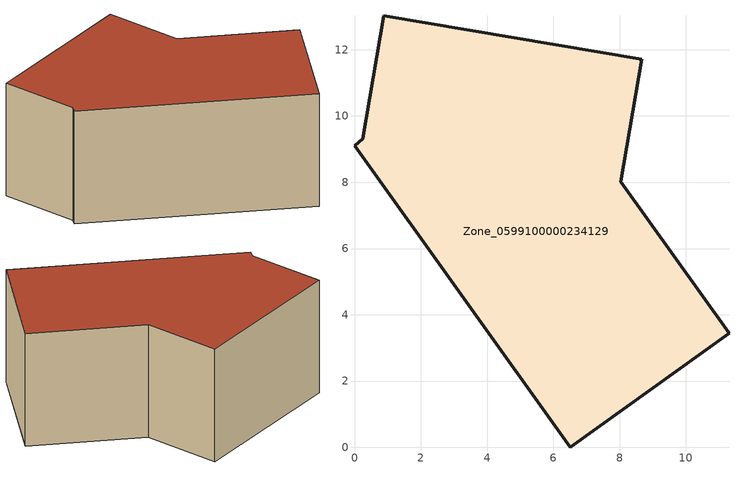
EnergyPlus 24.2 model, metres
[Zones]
Zone_0599100000234129
 floor ground (C_G): 0.25,9.31 0.89,13.03 8.66,11.71 8.04,8.02 11.3,3.45 6.5,0 0,9.11 z0
 wall outside (C_F): 0,9.11 6.5,0 11.3,3.45 8.04,8.02 8.66,11.71 0.89,13.03 0.25,9.31 0,9.11 z0:5.85
 roof outside (C_R): 8.04,8.02 8.66,11.71 0.89,13.03 0.25,9.31 0,9.11 6.5,0 11.3,3.45 z5.85
[BUILDING]
Pand.0599100000234129: North Axis=0; Terrain=City; Loads Convergence Tolerance Value=0.04; Temperature Convergence Tolerance Value=0.4; Solar Distribution=FullExterior; Maximum Number of Warmup Days=25; Minimum Number of Warmup Days=1
[Site:Location]
Rotterdam.The.Hague.AP_ZH_NLD Design_Conditions: Latitude=51.96; Longitude=4.45; Time Zone=1; Elevation=-4.5
[SITE:GROUNDTEMPERATURE:BUILDINGSURFACE]
18, 18, 18, 18, 18, 18, 18, 18, 18, 18, 18, 18
[MATERIAL] Thermal Absorptance=0.9; Solar Absorptance=0.7; Visible Absorptance=0.7
Name | Roughness | Thickness | Conductivity | Density | Specific Heat
G.TC.1975-1991 | MediumSmooth | 0.15 | 0.288461 | 540 | 1210
F.TC.1975-1991 | Rough | 0.3 | 0.230769 | 1920 | 840
R.TC.1975-1991 | MediumRough | 0.2 | 0.153846 | 1500 | 1000
[CONSTRUCTION]
C_G: G.TC.1975-1991
C_F: F.TC.1975-1991
C_R: R.TC.1975-1991
[ZONE]
Zone_0599100000234129: Type=1; Multiplier=1; Ceiling Height=Autocalculate; Volume=Autocalculate; Floor Area=autocalculate; Part of Total Floor Area=Yes
[ZONEINFILTRATION:DESIGNFLOWRATE]
Infil_Zone_0599100000234129: Zone or ZoneList or Space or SpaceList=Zone_0599100000234129; Schedule=AlwaysOn; Design Flow Rate Calculation Method=Flow/Area; Flow Rate per Floor Area=0.003; Constant Term Coefficient=1; Temperature Term Coefficient=0; Velocity Term Coefficient=0; Velocity Squared Term Coefficient=0
[HVACTEMPLATE:ZONE:IDEALLOADSAIRSYSTEM]
Zone_0599100000234129: Maximum Heating Supply Air Temperature=50; Minimum Cooling Supply Air Temperature=13; Maximum Heating Supply Air Humidity Ratio=0.0156; Minimum Cooling Supply Air Humidity Ratio=0.0077; Heating Limit=NoLimit; Cooling Limit=NoLimit; Dehumidification Control Type=ConstantSensibleHeatRatio; Cooling Sensible Heat Ratio=0.7; Dehumidification Setpoint=60; Humidification Control Type=None; Humidification Setpoint=30; Outdoor Air Method=None; Outdoor Air Flow Rate per Person=0.00944; Outdoor Air Flow Rate per Zone Floor Area=0; Outdoor Air Flow Rate per Zone=0; Demand Controlled Ventilation Type=None; Outdoor Air Economizer Type=NoEconomizer; Heat Recovery Type=None; Sensible Heat Recovery Effectiveness=0.7; Latent Heat Recovery Effectiveness=0.65
[ZONECONTROL:THERMOSTAT]
ThermostatControl_Zone_0599100000234129: Zone or ZoneList=Zone_0599100000234129; Control Type Schedule=DualSetpointControlType; Control 1=Thermostat_Zone_0599100000234129; Temperature Difference Between Cutout And Setpoint=0
[THERMOSTATSETPOINT:DUALSETPOINT]
Thermostat_Zone_0599100000234129: Heating Setpoint Temperature Schedule=HeatingSetpoint_Zone_0599100000234129; Cooling Setpoint Temperature Schedule=CoolingSetpoint_Zone_0599100000234129
[SCHEDULE:COMPACT]
HeatingSetpoint_Zone_0599100000234129: Through: 12/31, For: AllDays, Until: 24:00, 21
CoolingSetpoint_Zone_0599100000234129: Through: 12/31, For: AllDays, Until: 24:00, 24
DualSetpointControlType: Through: 12/31, For: AllDays, Until: 24:00, 4
AlwaysOn: Through: 12/31, For: AllDays, Until: 24:00, 1
